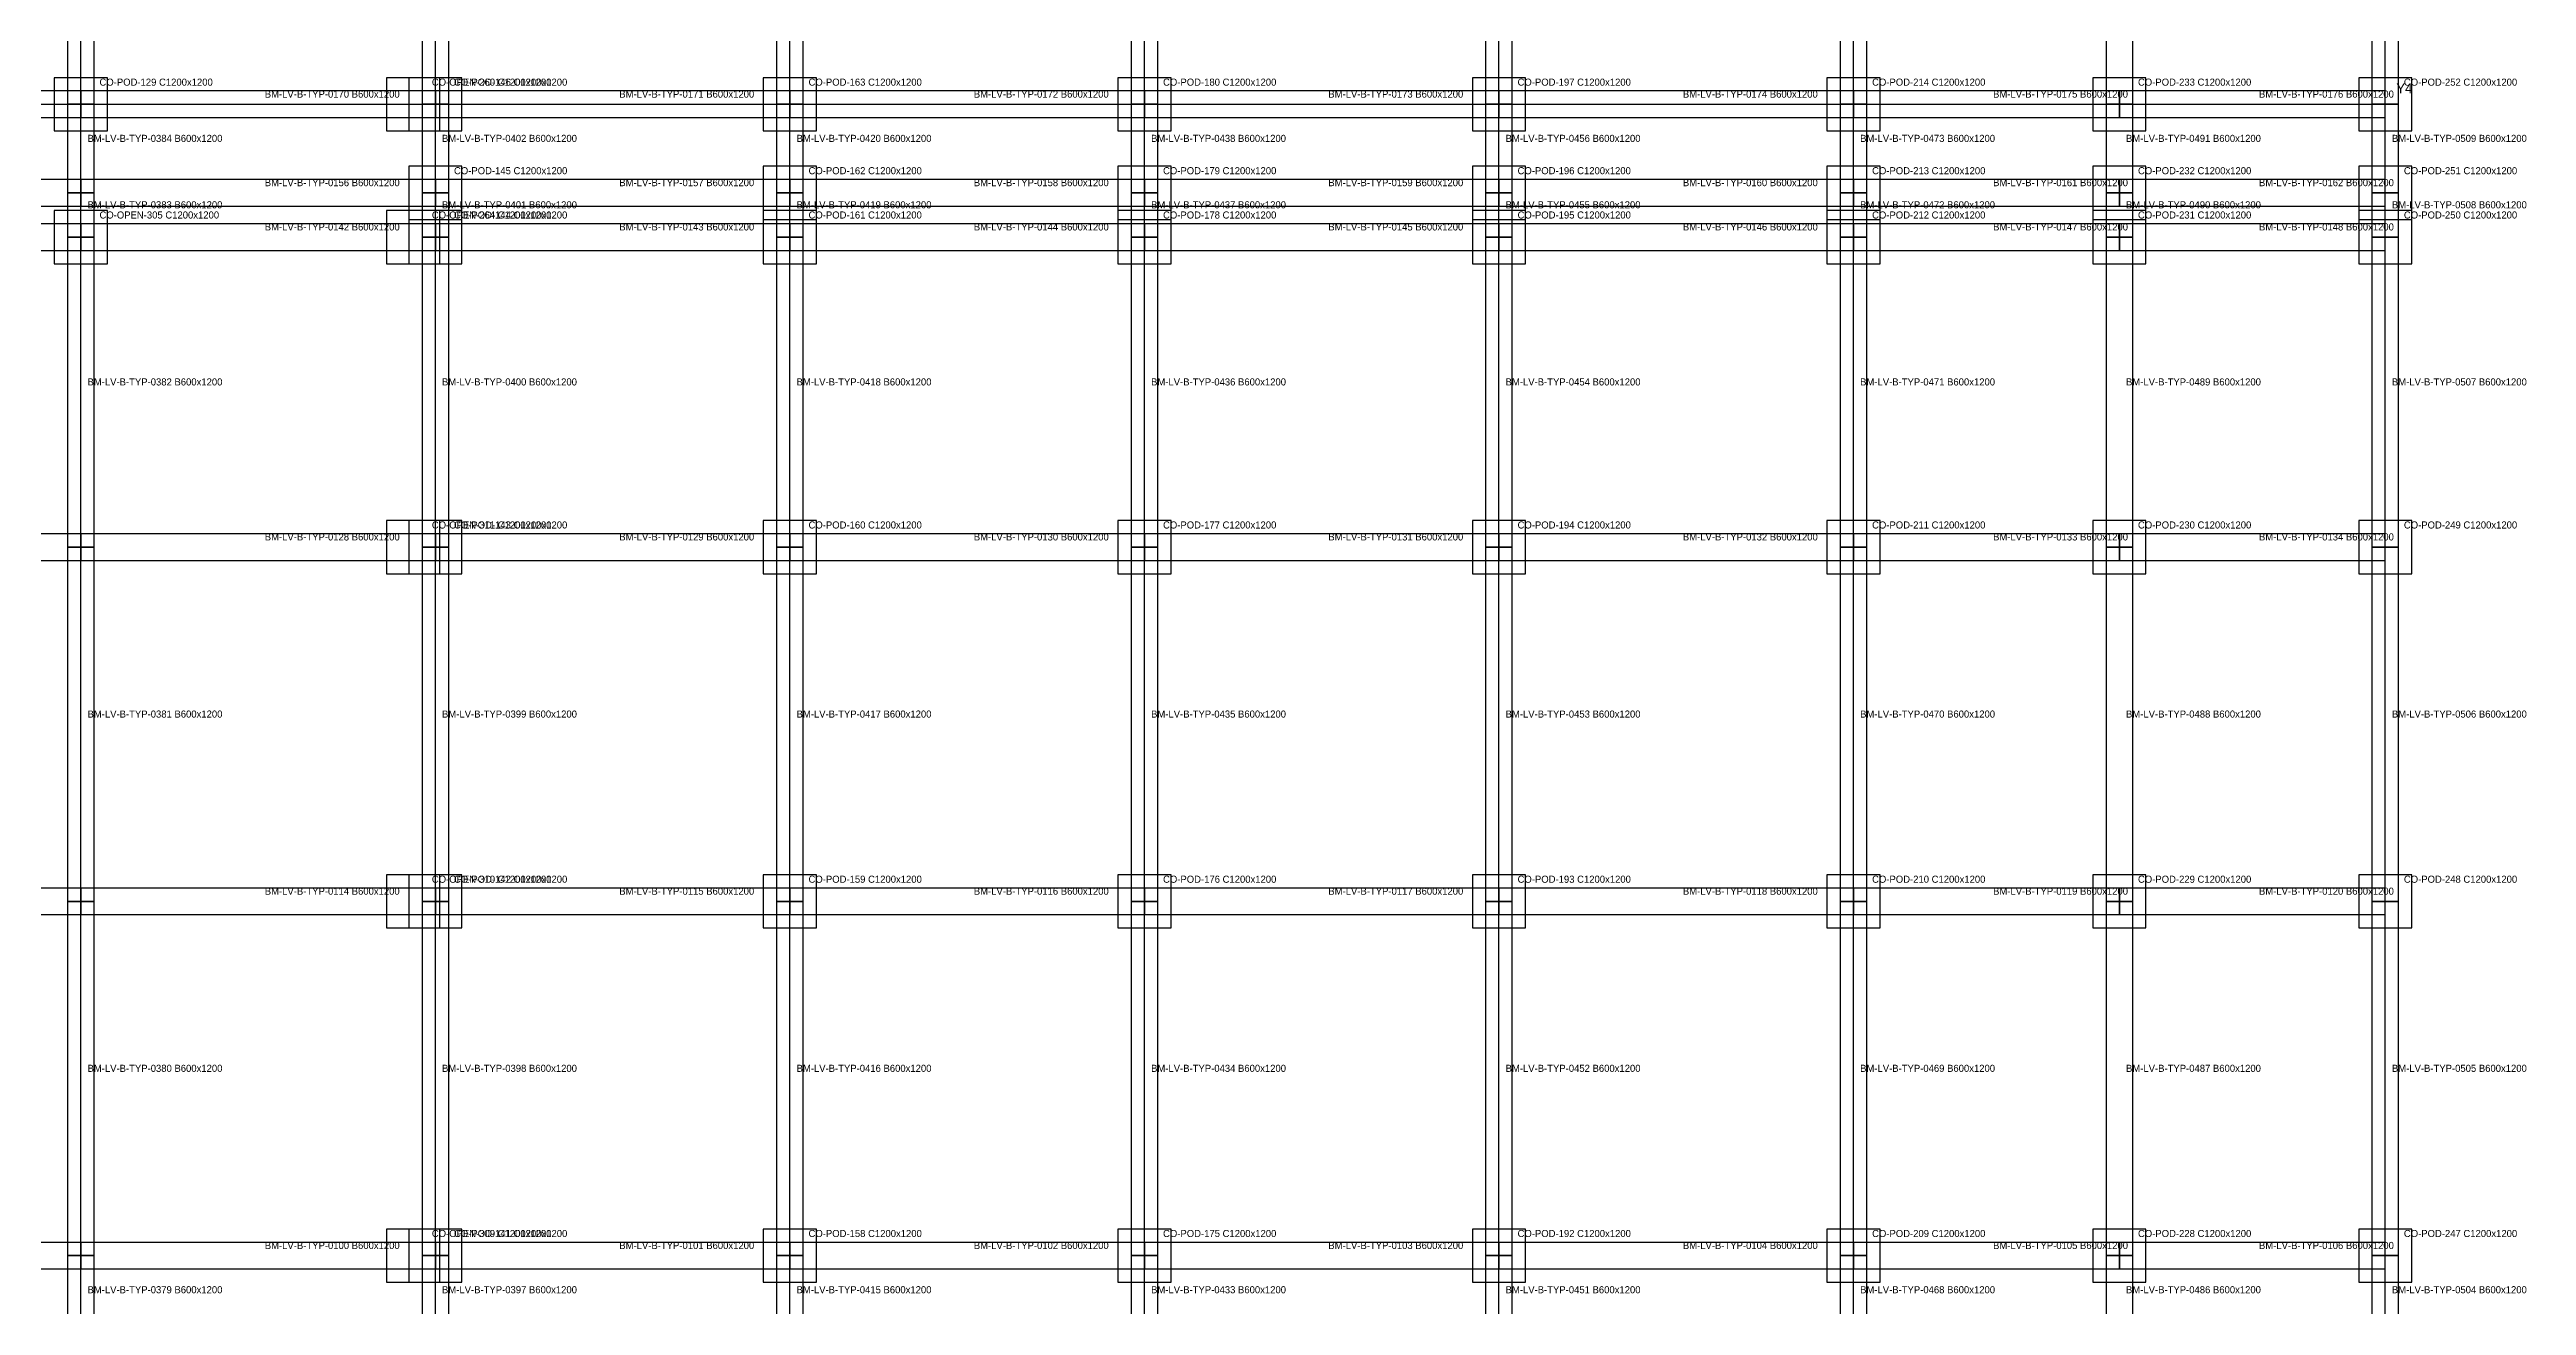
# Model space of a CAD drawing. Header units: millimetres. Extents: x -600 to 227101, y -254450 to 109948.
# Drawn here: x 51293 to 107186, y 45874 to 74237 of the extents above; entities that cross this region are included whole.
import ezdxf

# ---------------------------------------------------------------- set-up
doc = ezdxf.new("R2010")
doc.units = ezdxf.units.MM
for name, color, linetype in [('LV-B-TYP_BEAM', 5, 'Continuous'), ('LV-B-TYP_COLUMN', 1, 'Continuous'), ('LV-B-TYP_GRID', 8, 'Continuous'), ('LV-B-TYP_SLAB', 7, 'Continuous'), ('TEXT', 7, 'Continuous')]:
    doc.layers.add(name, color=color, linetype=linetype)

msp = doc.modelspace()

# ---------------------------------------------------------------- linework, layer by layer
at = {"layer": 'LV-B-TYP_BEAM'}
for points in [[(51700, 73000), (52300, 73000), (52300, 79000), (51700, 79000), (51700, 73000)], [(59700, 73000), (60300, 73000), (60300, 79000), (59700, 79000), (59700, 73000)], [(67700, 73000), (68300, 73000), (68300, 79000), (67700, 79000), (67700, 73000)], [(75700, 73000), (76300, 73000), (76300, 79000), (75700, 79000), (75700, 73000)], [(83700, 73000), (84300, 73000), (84300, 79000), (83700, 79000), (83700, 73000)], [(91700, 73000), (92300, 73000), (92300, 79000), (91700, 79000), (91700, 73000)], [(97700, 73000), (98300, 73000), (98300, 79000), (97700, 79000), (97700, 73000)], [(103700, 73000), (104300, 73000), (104300, 79000), (103700, 79000), (103700, 73000)], [(44000, 73300), (44000, 72700), (52000, 72700), (52000, 73300), (44000, 73300)], [(52000, 73300), (52000, 72700), (60000, 72700), (60000, 73300), (52000, 73300)], [(60000, 73300), (60000, 72700), (68000, 72700), (68000, 73300), (60000, 73300)], [(68000, 73300), (68000, 72700), (76000, 72700), (76000, 73300), (68000, 73300)], [(76000, 73300), (76000, 72700), (84000, 72700), (84000, 73300), (76000, 73300)], [(84000, 73300), (84000, 72700), (92000, 72700), (92000, 73300), (84000, 73300)], [(92000, 73300), (92000, 72700), (98000, 72700), (98000, 73300), (92000, 73300)], [(98000, 73300), (98000, 72700), (104000, 72700), (104000, 73300), (98000, 73300)], [(51700, 71000), (52300, 71000), (52300, 73000), (51700, 73000), (51700, 71000)], [(59700, 71000), (60300, 71000), (60300, 73000), (59700, 73000), (59700, 71000)], [(67700, 71000), (68300, 71000), (68300, 73000), (67700, 73000), (67700, 71000)], [(75700, 71000), (76300, 71000), (76300, 73000), (75700, 73000), (75700, 71000)], [(83700, 71000), (84300, 71000), (84300, 73000), (83700, 73000), (83700, 71000)], [(91700, 71000), (92300, 71000), (92300, 73000), (91700, 73000), (91700, 71000)], [(97700, 71000), (98300, 71000), (98300, 73000), (97700, 73000), (97700, 71000)], [(103700, 71000), (104300, 71000), (104300, 73000), (103700, 73000), (103700, 71000)], [(44000, 71300), (44000, 70700), (52000, 70700), (52000, 71300), (44000, 71300)], [(51700, 70000), (52300, 70000), (52300, 71000), (51700, 71000), (51700, 70000)], [(52000, 71300), (52000, 70700), (60000, 70700), (60000, 71300), (52000, 71300)], [(59700, 70000), (60300, 70000), (60300, 71000), (59700, 71000), (59700, 70000)], [(60000, 71300), (60000, 70700), (68000, 70700), (68000, 71300), (60000, 71300)], [(67700, 70000), (68300, 70000), (68300, 71000), (67700, 71000), (67700, 70000)], [(68000, 71300), (68000, 70700), (76000, 70700), (76000, 71300), (68000, 71300)], [(75700, 70000), (76300, 70000), (76300, 71000), (75700, 71000), (75700, 70000)], [(76000, 71300), (76000, 70700), (84000, 70700), (84000, 71300), (76000, 71300)], [(83700, 70000), (84300, 70000), (84300, 71000), (83700, 71000), (83700, 70000)], [(84000, 71300), (84000, 70700), (92000, 70700), (92000, 71300), (84000, 71300)], [(91700, 70000), (92300, 70000), (92300, 71000), (91700, 71000), (91700, 70000)], [(92000, 71300), (92000, 70700), (98000, 70700), (98000, 71300), (92000, 71300)], [(97700, 70000), (98300, 70000), (98300, 71000), (97700, 71000), (97700, 70000)], [(98000, 71300), (98000, 70700), (104000, 70700), (104000, 71300), (98000, 71300)], [(103700, 70000), (104300, 70000), (104300, 71000), (103700, 71000), (103700, 70000)], [(44000, 70300), (44000, 69700), (52000, 69700), (52000, 70300), (44000, 70300)], [(51700, 63000), (52300, 63000), (52300, 70000), (51700, 70000), (51700, 63000)], [(52000, 70300), (52000, 69700), (60000, 69700), (60000, 70300), (52000, 70300)], [(59700, 63000), (60300, 63000), (60300, 70000), (59700, 70000), (59700, 63000)], [(60000, 70300), (60000, 69700), (68000, 69700), (68000, 70300), (60000, 70300)], [(67700, 63000), (68300, 63000), (68300, 70000), (67700, 70000), (67700, 63000)], [(68000, 70300), (68000, 69700), (76000, 69700), (76000, 70300), (68000, 70300)], [(75700, 63000), (76300, 63000), (76300, 70000), (75700, 70000), (75700, 63000)], [(76000, 70300), (76000, 69700), (84000, 69700), (84000, 70300), (76000, 70300)], [(83700, 63000), (84300, 63000), (84300, 70000), (83700, 70000), (83700, 63000)], [(84000, 70300), (84000, 69700), (92000, 69700), (92000, 70300), (84000, 70300)], [(91700, 63000), (92300, 63000), (92300, 70000), (91700, 70000), (91700, 63000)], [(92000, 70300), (92000, 69700), (98000, 69700), (98000, 70300), (92000, 70300)], [(97700, 63000), (98300, 63000), (98300, 70000), (97700, 70000), (97700, 63000)], [(98000, 70300), (98000, 69700), (104000, 69700), (104000, 70300), (98000, 70300)], [(103700, 63000), (104300, 63000), (104300, 70000), (103700, 70000), (103700, 63000)], [(44000, 63300), (44000, 62700), (52000, 62700), (52000, 63300), (44000, 63300)], [(52000, 63300), (52000, 62700), (60000, 62700), (60000, 63300), (52000, 63300)], [(60000, 63300), (60000, 62700), (68000, 62700), (68000, 63300), (60000, 63300)], [(68000, 63300), (68000, 62700), (76000, 62700), (76000, 63300), (68000, 63300)], [(76000, 63300), (76000, 62700), (84000, 62700), (84000, 63300), (76000, 63300)], [(84000, 63300), (84000, 62700), (92000, 62700), (92000, 63300), (84000, 63300)], [(92000, 63300), (92000, 62700), (98000, 62700), (98000, 63300), (92000, 63300)], [(98000, 63300), (98000, 62700), (104000, 62700), (104000, 63300), (98000, 63300)], [(51700, 55000), (52300, 55000), (52300, 63000), (51700, 63000), (51700, 55000)], [(59700, 55000), (60300, 55000), (60300, 63000), (59700, 63000), (59700, 55000)], [(67700, 55000), (68300, 55000), (68300, 63000), (67700, 63000), (67700, 55000)], [(75700, 55000), (76300, 55000), (76300, 63000), (75700, 63000), (75700, 55000)], [(83700, 55000), (84300, 55000), (84300, 63000), (83700, 63000), (83700, 55000)], [(91700, 55000), (92300, 55000), (92300, 63000), (91700, 63000), (91700, 55000)], [(97700, 55000), (98300, 55000), (98300, 63000), (97700, 63000), (97700, 55000)], [(103700, 55000), (104300, 55000), (104300, 63000), (103700, 63000), (103700, 55000)], [(44000, 55300), (44000, 54700), (52000, 54700), (52000, 55300), (44000, 55300)], [(51700, 47000), (52300, 47000), (52300, 55000), (51700, 55000), (51700, 47000)], [(52000, 55300), (52000, 54700), (60000, 54700), (60000, 55300), (52000, 55300)], [(59700, 47000), (60300, 47000), (60300, 55000), (59700, 55000), (59700, 47000)], [(60000, 55300), (60000, 54700), (68000, 54700), (68000, 55300), (60000, 55300)], [(67700, 47000), (68300, 47000), (68300, 55000), (67700, 55000), (67700, 47000)], [(68000, 55300), (68000, 54700), (76000, 54700), (76000, 55300), (68000, 55300)], [(75700, 47000), (76300, 47000), (76300, 55000), (75700, 55000), (75700, 47000)], [(76000, 55300), (76000, 54700), (84000, 54700), (84000, 55300), (76000, 55300)], [(83700, 47000), (84300, 47000), (84300, 55000), (83700, 55000), (83700, 47000)], [(84000, 55300), (84000, 54700), (92000, 54700), (92000, 55300), (84000, 55300)], [(91700, 47000), (92300, 47000), (92300, 55000), (91700, 55000), (91700, 47000)], [(92000, 55300), (92000, 54700), (98000, 54700), (98000, 55300), (92000, 55300)], [(97700, 47000), (98300, 47000), (98300, 55000), (97700, 55000), (97700, 47000)], [(98000, 55300), (98000, 54700), (104000, 54700), (104000, 55300), (98000, 55300)], [(103700, 47000), (104300, 47000), (104300, 55000), (103700, 55000), (103700, 47000)], [(44000, 47300), (44000, 46700), (52000, 46700), (52000, 47300), (44000, 47300)], [(51700, 45000), (52300, 45000), (52300, 47000), (51700, 47000), (51700, 45000)], [(52000, 47300), (52000, 46700), (60000, 46700), (60000, 47300), (52000, 47300)], [(59700, 45000), (60300, 45000), (60300, 47000), (59700, 47000), (59700, 45000)], [(60000, 47300), (60000, 46700), (68000, 46700), (68000, 47300), (60000, 47300)], [(67700, 45000), (68300, 45000), (68300, 47000), (67700, 47000), (67700, 45000)], [(68000, 47300), (68000, 46700), (76000, 46700), (76000, 47300), (68000, 47300)], [(75700, 45000), (76300, 45000), (76300, 47000), (75700, 47000), (75700, 45000)], [(76000, 47300), (76000, 46700), (84000, 46700), (84000, 47300), (76000, 47300)], [(83700, 45000), (84300, 45000), (84300, 47000), (83700, 47000), (83700, 45000)], [(84000, 47300), (84000, 46700), (92000, 46700), (92000, 47300), (84000, 47300)], [(91700, 45000), (92300, 45000), (92300, 47000), (91700, 47000), (91700, 45000)], [(92000, 47300), (92000, 46700), (98000, 46700), (98000, 47300), (92000, 47300)], [(97700, 45000), (98300, 45000), (98300, 47000), (97700, 47000), (97700, 45000)], [(98000, 47300), (98000, 46700), (104000, 46700), (104000, 47300), (98000, 47300)], [(103700, 45000), (104300, 45000), (104300, 47000), (103700, 47000), (103700, 45000)]]:
    msp.add_lwpolyline(points, close=True, dxfattribs=at)
at = {"layer": 'LV-B-TYP_COLUMN'}
for points in [[(51400, 72400), (52600, 72400), (52600, 73600), (51400, 73600), (51400, 72400)], [(58900, 72400), (60100, 72400), (60100, 73600), (58900, 73600), (58900, 72400)], [(59400, 72400), (60600, 72400), (60600, 73600), (59400, 73600), (59400, 72400)], [(67400, 72400), (68600, 72400), (68600, 73600), (67400, 73600), (67400, 72400)], [(75400, 72400), (76600, 72400), (76600, 73600), (75400, 73600), (75400, 72400)], [(83400, 72400), (84600, 72400), (84600, 73600), (83400, 73600), (83400, 72400)], [(91400, 72400), (92600, 72400), (92600, 73600), (91400, 73600), (91400, 72400)], [(97400, 72400), (98600, 72400), (98600, 73600), (97400, 73600), (97400, 72400)], [(103400, 72400), (104600, 72400), (104600, 73600), (103400, 73600), (103400, 72400)], [(59400, 70400), (60600, 70400), (60600, 71600), (59400, 71600), (59400, 70400)], [(67400, 70400), (68600, 70400), (68600, 71600), (67400, 71600), (67400, 70400)], [(75400, 70400), (76600, 70400), (76600, 71600), (75400, 71600), (75400, 70400)], [(83400, 70400), (84600, 70400), (84600, 71600), (83400, 71600), (83400, 70400)], [(91400, 70400), (92600, 70400), (92600, 71600), (91400, 71600), (91400, 70400)], [(97400, 70400), (98600, 70400), (98600, 71600), (97400, 71600), (97400, 70400)], [(103400, 70400), (104600, 70400), (104600, 71600), (103400, 71600), (103400, 70400)], [(51400, 69400), (52600, 69400), (52600, 70600), (51400, 70600), (51400, 69400)], [(58900, 69400), (60100, 69400), (60100, 70600), (58900, 70600), (58900, 69400)], [(59400, 69400), (60600, 69400), (60600, 70600), (59400, 70600), (59400, 69400)], [(67400, 69400), (68600, 69400), (68600, 70600), (67400, 70600), (67400, 69400)], [(75400, 69400), (76600, 69400), (76600, 70600), (75400, 70600), (75400, 69400)], [(83400, 69400), (84600, 69400), (84600, 70600), (83400, 70600), (83400, 69400)], [(91400, 69400), (92600, 69400), (92600, 70600), (91400, 70600), (91400, 69400)], [(97400, 69400), (98600, 69400), (98600, 70600), (97400, 70600), (97400, 69400)], [(103400, 69400), (104600, 69400), (104600, 70600), (103400, 70600), (103400, 69400)], [(58900, 62400), (60100, 62400), (60100, 63600), (58900, 63600), (58900, 62400)], [(59400, 62400), (60600, 62400), (60600, 63600), (59400, 63600), (59400, 62400)], [(67400, 62400), (68600, 62400), (68600, 63600), (67400, 63600), (67400, 62400)], [(75400, 62400), (76600, 62400), (76600, 63600), (75400, 63600), (75400, 62400)], [(83400, 62400), (84600, 62400), (84600, 63600), (83400, 63600), (83400, 62400)], [(91400, 62400), (92600, 62400), (92600, 63600), (91400, 63600), (91400, 62400)], [(97400, 62400), (98600, 62400), (98600, 63600), (97400, 63600), (97400, 62400)], [(103400, 62400), (104600, 62400), (104600, 63600), (103400, 63600), (103400, 62400)], [(58900, 54400), (60100, 54400), (60100, 55600), (58900, 55600), (58900, 54400)], [(59400, 54400), (60600, 54400), (60600, 55600), (59400, 55600), (59400, 54400)], [(67400, 54400), (68600, 54400), (68600, 55600), (67400, 55600), (67400, 54400)], [(75400, 54400), (76600, 54400), (76600, 55600), (75400, 55600), (75400, 54400)], [(83400, 54400), (84600, 54400), (84600, 55600), (83400, 55600), (83400, 54400)], [(91400, 54400), (92600, 54400), (92600, 55600), (91400, 55600), (91400, 54400)], [(97400, 54400), (98600, 54400), (98600, 55600), (97400, 55600), (97400, 54400)], [(103400, 54400), (104600, 54400), (104600, 55600), (103400, 55600), (103400, 54400)], [(58900, 46400), (60100, 46400), (60100, 47600), (58900, 47600), (58900, 46400)], [(59400, 46400), (60600, 46400), (60600, 47600), (59400, 47600), (59400, 46400)], [(67400, 46400), (68600, 46400), (68600, 47600), (67400, 47600), (67400, 46400)], [(75400, 46400), (76600, 46400), (76600, 47600), (75400, 47600), (75400, 46400)], [(83400, 46400), (84600, 46400), (84600, 47600), (83400, 47600), (83400, 46400)], [(91400, 46400), (92600, 46400), (92600, 47600), (91400, 47600), (91400, 46400)], [(97400, 46400), (98600, 46400), (98600, 47600), (97400, 47600), (97400, 46400)], [(103400, 46400), (104600, 46400), (104600, 47600), (103400, 47600), (103400, 46400)]]:
    msp.add_lwpolyline(points, close=True, dxfattribs=at)
at = {"layer": 'LV-B-TYP_GRID'}
for points in [[(52000, 0), (52000, 102000)], [(60000, 0), (60000, 102000)], [(68000, 0), (68000, 102000)], [(76000, 0), (76000, 102000)], [(84000, 0), (84000, 102000)], [(92000, 0), (92000, 102000)], [(104000, 0), (104000, 102000)], [(0, 73000), (104000, 73000)]]:
    msp.add_lwpolyline(points, dxfattribs=at)
at = {"layer": 'LV-B-TYP_SLAB'}
msp.add_lwpolyline([(0, 0), (104000, 0), (104000, 102000), (0, 102000), (0, 0)], close=True, dxfattribs=at)

# ---------------------------------------------------------------- texts
at = {"layer": 'TEXT'}
for s, height, p in [('CO-POD-129 C1200x1200', 160, (52420, 73420)), ('BM-LV-B-TYP-0170 B600x1200', 160, (56150, 73150)), ('CO-OPEN-260 C1200x1200', 160, (59920, 73420)), ('CO-POD-146 C1200x1200', 160, (60420, 73420)), ('BM-LV-B-TYP-0171 B600x1200', 160, (64150, 73150)), ('CO-POD-163 C1200x1200', 160, (68420, 73420)), ('BM-LV-B-TYP-0172 B600x1200', 160, (72150, 73150)), ('CO-POD-180 C1200x1200', 160, (76420, 73420)), ('BM-LV-B-TYP-0173 B600x1200', 160, (80150, 73150)), ('CO-POD-197 C1200x1200', 160, (84420, 73420)), ('BM-LV-B-TYP-0174 B600x1200', 160, (88150, 73150)), ('CO-POD-214 C1200x1200', 160, (92420, 73420)), ('BM-LV-B-TYP-0175 B600x1200', 160, (95150, 73150)), ('CO-POD-233 C1200x1200', 160, (98420, 73420)), ('BM-LV-B-TYP-0176 B600x1200', 160, (101150, 73150)), ('Y4', 220, (104250, 73250)), ('CO-POD-252 C1200x1200', 160, (104420, 73420)), ('BM-LV-B-TYP-0384 B600x1200', 160, (52150, 72150)), ('BM-LV-B-TYP-0402 B600x1200', 160, (60150, 72150)), ('BM-LV-B-TYP-0420 B600x1200', 160, (68150, 72150)), ('BM-LV-B-TYP-0438 B600x1200', 160, (76150, 72150)), ('BM-LV-B-TYP-0456 B600x1200', 160, (84150, 72150)), ('BM-LV-B-TYP-0473 B600x1200', 160, (92150, 72150)), ('BM-LV-B-TYP-0491 B600x1200', 160, (98150, 72150)), ('BM-LV-B-TYP-0509 B600x1200', 160, (104150, 72150)), ('CO-POD-145 C1200x1200', 160, (60420, 71420)), ('CO-POD-162 C1200x1200', 160, (68420, 71420)), ('CO-POD-179 C1200x1200', 160, (76420, 71420)), ('CO-POD-196 C1200x1200', 160, (84420, 71420)), ('CO-POD-213 C1200x1200', 160, (92420, 71420)), ('CO-POD-232 C1200x1200', 160, (98420, 71420)), ('CO-POD-251 C1200x1200', 160, (104420, 71420)), ('BM-LV-B-TYP-0156 B600x1200', 160, (56150, 71150)), ('BM-LV-B-TYP-0157 B600x1200', 160, (64150, 71150)), ('BM-LV-B-TYP-0158 B600x1200', 160, (72150, 71150)), ('BM-LV-B-TYP-0159 B600x1200', 160, (80150, 71150)), ('BM-LV-B-TYP-0160 B600x1200', 160, (88150, 71150)), ('BM-LV-B-TYP-0161 B600x1200', 160, (95150, 71150)), ('BM-LV-B-TYP-0162 B600x1200', 160, (101150, 71150)), ('BM-LV-B-TYP-0383 B600x1200', 160, (52150, 70650)), ('CO-OPEN-305 C1200x1200', 160, (52420, 70420)), ('CO-OPEN-264 C1200x1200', 160, (59920, 70420)), ('BM-LV-B-TYP-0401 B600x1200', 160, (60150, 70650)), ('CO-POD-144 C1200x1200', 160, (60420, 70420)), ('BM-LV-B-TYP-0419 B600x1200', 160, (68150, 70650)), ('CO-POD-161 C1200x1200', 160, (68420, 70420)), ('BM-LV-B-TYP-0437 B600x1200', 160, (76150, 70650)), ('CO-POD-178 C1200x1200', 160, (76420, 70420)), ('BM-LV-B-TYP-0455 B600x1200', 160, (84150, 70650)), ('CO-POD-195 C1200x1200', 160, (84420, 70420)), ('BM-LV-B-TYP-0472 B600x1200', 160, (92150, 70650)), ('CO-POD-212 C1200x1200', 160, (92420, 70420)), ('BM-LV-B-TYP-0490 B600x1200', 160, (98150, 70650)), ('CO-POD-231 C1200x1200', 160, (98420, 70420)), ('BM-LV-B-TYP-0508 B600x1200', 160, (104150, 70650)), ('CO-POD-250 C1200x1200', 160, (104420, 70420)), ('BM-LV-B-TYP-0142 B600x1200', 160, (56150, 70150)), ('BM-LV-B-TYP-0143 B600x1200', 160, (64150, 70150)), ('BM-LV-B-TYP-0144 B600x1200', 160, (72150, 70150)), ('BM-LV-B-TYP-0145 B600x1200', 160, (80150, 70150)), ('BM-LV-B-TYP-0146 B600x1200', 160, (88150, 70150)), ('BM-LV-B-TYP-0147 B600x1200', 160, (95150, 70150)), ('BM-LV-B-TYP-0148 B600x1200', 160, (101150, 70150)), ('BM-LV-B-TYP-0382 B600x1200', 160, (52150, 66650)), ('BM-LV-B-TYP-0400 B600x1200', 160, (60150, 66650)), ('BM-LV-B-TYP-0418 B600x1200', 160, (68150, 66650)), ('BM-LV-B-TYP-0436 B600x1200', 160, (76150, 66650)), ('BM-LV-B-TYP-0454 B600x1200', 160, (84150, 66650)), ('BM-LV-B-TYP-0471 B600x1200', 160, (92150, 66650)), ('BM-LV-B-TYP-0489 B600x1200', 160, (98150, 66650)), ('BM-LV-B-TYP-0507 B600x1200', 160, (104150, 66650)), ('BM-LV-B-TYP-0128 B600x1200', 160, (56150, 63150)), ('CO-OPEN-311 C1200x1200', 160, (59920, 63420)), ('CO-POD-143 C1200x1200', 160, (60420, 63420)), ('BM-LV-B-TYP-0129 B600x1200', 160, (64150, 63150)), ('CO-POD-160 C1200x1200', 160, (68420, 63420)), ('BM-LV-B-TYP-0130 B600x1200', 160, (72150, 63150)), ('CO-POD-177 C1200x1200', 160, (76420, 63420)), ('BM-LV-B-TYP-0131 B600x1200', 160, (80150, 63150)), ('CO-POD-194 C1200x1200', 160, (84420, 63420)), ('BM-LV-B-TYP-0132 B600x1200', 160, (88150, 63150)), ('CO-POD-211 C1200x1200', 160, (92420, 63420)), ('BM-LV-B-TYP-0133 B600x1200', 160, (95150, 63150)), ('CO-POD-230 C1200x1200', 160, (98420, 63420)), ('BM-LV-B-TYP-0134 B600x1200', 160, (101150, 63150)), ('CO-POD-249 C1200x1200', 160, (104420, 63420)), ('BM-LV-B-TYP-0381 B600x1200', 160, (52150, 59150)), ('BM-LV-B-TYP-0399 B600x1200', 160, (60150, 59150)), ('BM-LV-B-TYP-0417 B600x1200', 160, (68150, 59150)), ('BM-LV-B-TYP-0435 B600x1200', 160, (76150, 59150)), ('BM-LV-B-TYP-0453 B600x1200', 160, (84150, 59150)), ('BM-LV-B-TYP-0470 B600x1200', 160, (92150, 59150)), ('BM-LV-B-TYP-0488 B600x1200', 160, (98150, 59150)), ('BM-LV-B-TYP-0506 B600x1200', 160, (104150, 59150)), ('CO-OPEN-310 C1200x1200', 160, (59920, 55420)), ('CO-POD-142 C1200x1200', 160, (60420, 55420)), ('CO-POD-159 C1200x1200', 160, (68420, 55420)), ('CO-POD-176 C1200x1200', 160, (76420, 55420)), ('CO-POD-193 C1200x1200', 160, (84420, 55420)), ('CO-POD-210 C1200x1200', 160, (92420, 55420)), ('CO-POD-229 C1200x1200', 160, (98420, 55420)), ('CO-POD-248 C1200x1200', 160, (104420, 55420)), ('BM-LV-B-TYP-0114 B600x1200', 160, (56150, 55150)), ('BM-LV-B-TYP-0115 B600x1200', 160, (64150, 55150)), ('BM-LV-B-TYP-0116 B600x1200', 160, (72150, 55150)), ('BM-LV-B-TYP-0117 B600x1200', 160, (80150, 55150)), ('BM-LV-B-TYP-0118 B600x1200', 160, (88150, 55150)), ('BM-LV-B-TYP-0119 B600x1200', 160, (95150, 55150)), ('BM-LV-B-TYP-0120 B600x1200', 160, (101150, 55150)), ('BM-LV-B-TYP-0380 B600x1200', 160, (52150, 51150)), ('BM-LV-B-TYP-0398 B600x1200', 160, (60150, 51150)), ('BM-LV-B-TYP-0416 B600x1200', 160, (68150, 51150)), ('BM-LV-B-TYP-0434 B600x1200', 160, (76150, 51150)), ('BM-LV-B-TYP-0452 B600x1200', 160, (84150, 51150)), ('BM-LV-B-TYP-0469 B600x1200', 160, (92150, 51150)), ('BM-LV-B-TYP-0487 B600x1200', 160, (98150, 51150)), ('BM-LV-B-TYP-0505 B600x1200', 160, (104150, 51150)), ('CO-OPEN-309 C1200x1200', 160, (59920, 47420)), ('CO-POD-141 C1200x1200', 160, (60420, 47420)), ('CO-POD-158 C1200x1200', 160, (68420, 47420)), ('CO-POD-175 C1200x1200', 160, (76420, 47420)), ('CO-POD-192 C1200x1200', 160, (84420, 47420)), ('CO-POD-209 C1200x1200', 160, (92420, 47420)), ('CO-POD-228 C1200x1200', 160, (98420, 47420)), ('CO-POD-247 C1200x1200', 160, (104420, 47420)), ('BM-LV-B-TYP-0100 B600x1200', 160, (56150, 47150)), ('BM-LV-B-TYP-0101 B600x1200', 160, (64150, 47150)), ('BM-LV-B-TYP-0102 B600x1200', 160, (72150, 47150)), ('BM-LV-B-TYP-0103 B600x1200', 160, (80150, 47150)), ('BM-LV-B-TYP-0104 B600x1200', 160, (88150, 47150)), ('BM-LV-B-TYP-0105 B600x1200', 160, (95150, 47150)), ('BM-LV-B-TYP-0106 B600x1200', 160, (101150, 47150)), ('BM-LV-B-TYP-0379 B600x1200', 160, (52150, 46150)), ('BM-LV-B-TYP-0397 B600x1200', 160, (60150, 46150)), ('BM-LV-B-TYP-0415 B600x1200', 160, (68150, 46150)), ('BM-LV-B-TYP-0433 B600x1200', 160, (76150, 46150)), ('BM-LV-B-TYP-0451 B600x1200', 160, (84150, 46150)), ('BM-LV-B-TYP-0468 B600x1200', 160, (92150, 46150)), ('BM-LV-B-TYP-0486 B600x1200', 160, (98150, 46150)), ('BM-LV-B-TYP-0504 B600x1200', 160, (104150, 46150))]:
    msp.add_text(s, height=height, dxfattribs=at).set_placement(p)

doc.saveas('drawing.dxf')
